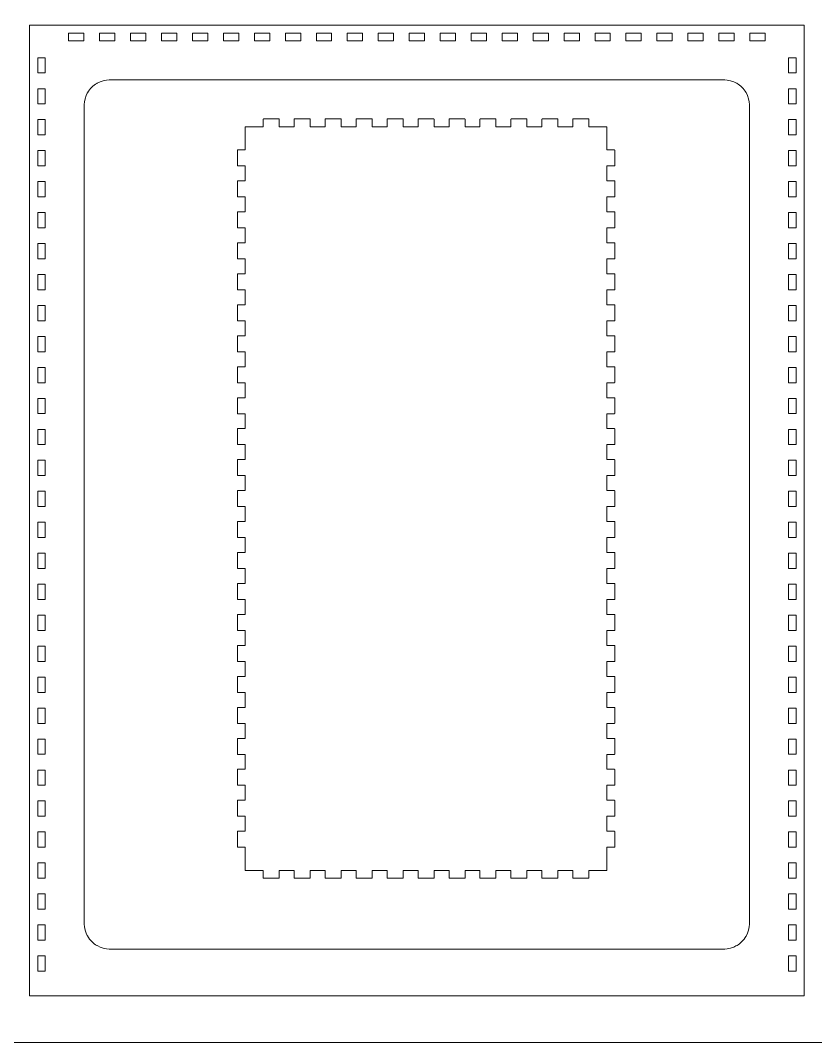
# Model space of a CAD drawing. Header units: millimetres. Extents: x -359 to 570, y -577 to 281.
# Drawn here: x -60.6 to 247.5, y -577.4 to -181.4 of the extents above; entities that cross this region are included whole.
import ezdxf

# ---------------------------------------------------------------- set-up
doc = ezdxf.new("R2010")
doc.units = ezdxf.units.MM
doc.header["$MEASUREMENT"] = 0
doc.layers.add('Layer 1', color=7, linetype='Continuous')

# ---------------------------------------------------------------- blocks, each defined once
blk = doc.blocks.new('block 2')
at = {"layer": 'Layer 1', "color": 7, "lineweight": 5}
blk.add_lwpolyline([(166.67, -510.65), (166.67, -501.75), (169.57, -501.75), (169.59, -501.75), (169.64, -501.72), (169.67, -501.67), (169.67, -501.65), (169.67, -495.65), (169.67, -495.63), (169.64, -495.58), (169.59, -495.55), (169.57, -495.55), (166.67, -495.55), (166.67, -489.75), (169.57, -489.75), (169.59, -489.75), (169.64, -489.72), (169.67, -489.67), (169.67, -489.65), (169.67, -483.65), (169.67, -483.63), (169.64, -483.58), (169.59, -483.55), (169.57, -483.55), (166.67, -483.55), (166.67, -477.75), (169.57, -477.75), (169.59, -477.75), (169.64, -477.72), (169.67, -477.67), (169.67, -477.65), (169.67, -471.65), (169.67, -471.63), (169.64, -471.58), (169.59, -471.55), (169.57, -471.55), (166.67, -471.55), (166.67, -465.75), (169.57, -465.75), (169.59, -465.75), (169.64, -465.72), (169.67, -465.67), (169.67, -465.65), (169.67, -459.65), (169.67, -459.63), (169.64, -459.58), (169.59, -459.55), (169.57, -459.55), (166.67, -459.55), (166.67, -453.75), (169.57, -453.75), (169.59, -453.75), (169.64, -453.72), (169.67, -453.67), (169.67, -453.65), (169.67, -447.65), (169.67, -447.63), (169.64, -447.58), (169.59, -447.55), (169.57, -447.55), (166.67, -447.55), (166.67, -441.75), (169.57, -441.75), (169.59, -441.75), (169.64, -441.72), (169.67, -441.67), (169.67, -441.65), (169.67, -435.65), (169.67, -435.63), (169.64, -435.58), (169.59, -435.55), (169.57, -435.55), (166.67, -435.55), (166.67, -429.75), (169.57, -429.75), (169.59, -429.75), (169.64, -429.72), (169.67, -429.67), (169.67, -429.65), (169.67, -423.65), (169.67, -423.63), (169.64, -423.58), (169.59, -423.55), (169.57, -423.55), (166.67, -423.55), (166.67, -417.75), (169.57, -417.75), (169.59, -417.75), (169.64, -417.72), (169.67, -417.67), (169.67, -417.65), (169.67, -411.65), (169.67, -411.63), (169.64, -411.58), (169.59, -411.55), (169.57, -411.55), (166.67, -411.55), (166.67, -405.75), (169.57, -405.75), (169.59, -405.75), (169.64, -405.72), (169.67, -405.67), (169.67, -405.65), (169.67, -399.65), (169.67, -399.63), (169.64, -399.58), (169.59, -399.55), (169.57, -399.55), (166.67, -399.55), (166.67, -393.75), (169.57, -393.75), (169.59, -393.75), (169.64, -393.72), (169.67, -393.67), (169.67, -393.65), (169.67, -387.65), (169.67, -387.63), (169.64, -387.58), (169.59, -387.55), (169.57, -387.55), (166.67, -387.55), (166.67, -381.75), (169.57, -381.75), (169.59, -381.75), (169.64, -381.72), (169.67, -381.67), (169.67, -381.65), (169.67, -375.65), (169.67, -375.63), (169.64, -375.58), (169.59, -375.55), (169.57, -375.55), (166.67, -375.55), (166.67, -369.75), (169.57, -369.75), (169.59, -369.75), (169.64, -369.72), (169.67, -369.67), (169.67, -369.65), (169.67, -363.65), (169.67, -363.63), (169.64, -363.58), (169.59, -363.55), (169.57, -363.55), (166.67, -363.55), (166.67, -357.75), (169.57, -357.75), (169.59, -357.75), (169.64, -357.72), (169.67, -357.67), (169.67, -357.65), (169.67, -351.65), (169.67, -351.63), (169.64, -351.58), (169.59, -351.55), (169.57, -351.55), (166.67, -351.55), (166.67, -345.75), (169.57, -345.75), (169.59, -345.75), (169.64, -345.72), (169.67, -345.67), (169.67, -345.65), (169.67, -339.65), (169.67, -339.64), (169.64, -339.58), (169.59, -339.55), (169.57, -339.55), (166.67, -339.55), (166.67, -333.75), (169.57, -333.75), (169.59, -333.75), (169.64, -333.72), (169.67, -333.67), (169.67, -333.65), (169.67, -327.65), (169.67, -327.64), (169.64, -327.58), (169.59, -327.55), (169.57, -327.55), (166.67, -327.55), (166.67, -321.75), (169.57, -321.75), (169.59, -321.75), (169.64, -321.72), (169.67, -321.67), (169.67, -321.65), (169.67, -315.65), (169.67, -315.63), (169.64, -315.58), (169.59, -315.55), (169.57, -315.55), (166.67, -315.55), (166.67, -309.75), (169.57, -309.75), (169.59, -309.75), (169.64, -309.72), (169.67, -309.67), (169.67, -309.65), (169.67, -303.65), (169.67, -303.64), (169.64, -303.58), (169.59, -303.55), (169.57, -303.55), (166.67, -303.55), (166.67, -297.75), (169.57, -297.75), (169.59, -297.75), (169.64, -297.72), (169.67, -297.67), (169.67, -297.65), (169.67, -291.65), (169.67, -291.64), (169.64, -291.58), (169.59, -291.55), (169.57, -291.55), (166.67, -291.55), (166.67, -285.75), (169.57, -285.75), (169.59, -285.75), (169.64, -285.72), (169.67, -285.67), (169.67, -285.65), (169.67, -279.65), (169.67, -279.64), (169.64, -279.58), (169.59, -279.55), (169.57, -279.55), (166.67, -279.55), (166.67, -273.75), (169.57, -273.75), (169.59, -273.75), (169.64, -273.72), (169.67, -273.67), (169.67, -273.65), (169.67, -267.65), (169.67, -267.64), (169.64, -267.58), (169.59, -267.55), (169.57, -267.55), (166.67, -267.55), (166.67, -261.75), (169.57, -261.75), (169.59, -261.75), (169.64, -261.72), (169.67, -261.67), (169.67, -261.65), (169.67, -255.65), (169.67, -255.64), (169.64, -255.58), (169.59, -255.55), (169.57, -255.55), (166.67, -255.55), (166.67, -249.75), (169.57, -249.75), (169.59, -249.75), (169.64, -249.72), (169.67, -249.67), (169.67, -249.65), (169.67, -243.65), (169.67, -243.64), (169.64, -243.58), (169.59, -243.55), (169.57, -243.55), (166.67, -243.55), (166.67, -237.75), (169.57, -237.75), (169.59, -237.75), (169.64, -237.72), (169.67, -237.67), (169.67, -237.65), (169.67, -231.65), (169.67, -231.64), (169.64, -231.58), (169.59, -231.55), (169.57, -231.55), (166.67, -231.55), (166.67, -222.65), (166.67, -222.64), (166.64, -222.58), (166.59, -222.55), (166.57, -222.55), (159.67, -222.55), (159.67, -219.65), (159.67, -219.64), (159.64, -219.58), (159.59, -219.55), (159.57, -219.55), (153.57, -219.55), (153.56, -219.55), (153.5, -219.58), (153.47, -219.64), (153.47, -219.65), (153.47, -222.55), (147.67, -222.55), (147.67, -219.65), (147.67, -219.64), (147.64, -219.58), (147.59, -219.55), (147.57, -219.55), (141.57, -219.55), (141.56, -219.55), (141.5, -219.58), (141.47, -219.64), (141.47, -219.65), (141.47, -222.55), (135.67, -222.55), (135.67, -219.65), (135.67, -219.64), (135.64, -219.58), (135.59, -219.55), (135.57, -219.55), (129.57, -219.55), (129.56, -219.55), (129.5, -219.58), (129.47, -219.64), (129.47, -219.65), (129.47, -222.55), (123.67, -222.55), (123.67, -219.65), (123.67, -219.64), (123.64, -219.58), (123.59, -219.55), (123.57, -219.55), (117.57, -219.55), (117.56, -219.55), (117.5, -219.58), (117.47, -219.64), (117.47, -219.65), (117.47, -222.55), (111.67, -222.55), (111.67, -219.65), (111.67, -219.64), (111.64, -219.58), (111.59, -219.55), (111.57, -219.55), (105.57, -219.55), (105.55, -219.55), (105.5, -219.58), (105.47, -219.64), (105.47, -219.65), (105.47, -222.55), (99.67, -222.55), (99.67, -219.65), (99.67, -219.64), (99.64, -219.58), (99.59, -219.55), (99.57, -219.55), (93.57, -219.55), (93.56, -219.55), (93.5, -219.58), (93.47, -219.64), (93.47, -219.65), (93.47, -222.55), (87.67, -222.55), (87.67, -219.65), (87.67, -219.64), (87.64, -219.58), (87.59, -219.55), (87.57, -219.55), (81.57, -219.55), (81.56, -219.55), (81.5, -219.58), (81.47, -219.64), (81.47, -219.65), (81.47, -222.55), (75.67, -222.55), (75.67, -219.65), (75.67, -219.64), (75.64, -219.58), (75.59, -219.55), (75.57, -219.55), (69.57, -219.55), (69.55, -219.55), (69.5, -219.58), (69.47, -219.64), (69.47, -219.65), (69.47, -222.55), (63.67, -222.55), (63.67, -219.65), (63.67, -219.64), (63.64, -219.58), (63.59, -219.55), (63.57, -219.55), (57.57, -219.55), (57.56, -219.55), (57.5, -219.58), (57.47, -219.64), (57.47, -219.65), (57.47, -222.55), (51.67, -222.55), (51.67, -219.65), (51.67, -219.64), (51.64, -219.58), (51.59, -219.55), (51.57, -219.55), (45.57, -219.55), (45.56, -219.55), (45.5, -219.58), (45.47, -219.64), (45.47, -219.65), (45.47, -222.55), (39.67, -222.55), (39.67, -219.65), (39.67, -219.64), (39.64, -219.58), (39.59, -219.55), (39.57, -219.55), (33.57, -219.55), (33.56, -219.55), (33.5, -219.58), (33.47, -219.64), (33.47, -219.65), (33.47, -222.55), (26.57, -222.55), (26.56, -222.55), (26.5, -222.58), (26.47, -222.64), (26.47, -222.65), (26.47, -231.55), (23.57, -231.55), (23.56, -231.55), (23.5, -231.58), (23.47, -231.64), (23.47, -231.65), (23.47, -237.65), (23.47, -237.67), (23.5, -237.72), (23.56, -237.75), (23.57, -237.75), (26.47, -237.75), (26.47, -243.55), (23.57, -243.55), (23.56, -243.55), (23.5, -243.58), (23.47, -243.64), (23.47, -243.65), (23.47, -249.65), (23.47, -249.67), (23.5, -249.72), (23.56, -249.75), (23.57, -249.75), (26.47, -249.75), (26.47, -255.55), (23.57, -255.55), (23.56, -255.55), (23.5, -255.58), (23.47, -255.64), (23.47, -255.65), (23.47, -261.65), (23.47, -261.67), (23.5, -261.72), (23.56, -261.75), (23.57, -261.75), (26.47, -261.75), (26.47, -267.55), (23.57, -267.55), (23.56, -267.55), (23.5, -267.58), (23.47, -267.64), (23.47, -267.65), (23.47, -273.65), (23.47, -273.67), (23.5, -273.72), (23.56, -273.75), (23.57, -273.75), (26.47, -273.75), (26.47, -279.55), (23.57, -279.55), (23.56, -279.55), (23.5, -279.58), (23.47, -279.64), (23.47, -279.65), (23.47, -285.65), (23.47, -285.67), (23.5, -285.72), (23.56, -285.75), (23.57, -285.75), (26.47, -285.75), (26.47, -291.55), (23.57, -291.55), (23.56, -291.55), (23.5, -291.58), (23.47, -291.64), (23.47, -291.65), (23.47, -297.65), (23.47, -297.67), (23.5, -297.72), (23.56, -297.75), (23.57, -297.75), (26.47, -297.75), (26.47, -303.55), (23.57, -303.55), (23.56, -303.55), (23.5, -303.58), (23.47, -303.64), (23.47, -303.65), (23.47, -309.65), (23.47, -309.67), (23.5, -309.72), (23.56, -309.75), (23.57, -309.75), (26.47, -309.75), (26.47, -315.55), (23.57, -315.55), (23.56, -315.55), (23.5, -315.58), (23.47, -315.63), (23.47, -315.65), (23.47, -321.65), (23.47, -321.67), (23.5, -321.72), (23.56, -321.75), (23.57, -321.75), (26.47, -321.75), (26.47, -327.55), (23.57, -327.55), (23.56, -327.55), (23.5, -327.58), (23.47, -327.64), (23.47, -327.65), (23.47, -333.65), (23.47, -333.67), (23.5, -333.72), (23.56, -333.75), (23.57, -333.75), (26.47, -333.75), (26.47, -339.55), (23.57, -339.55), (23.56, -339.55), (23.5, -339.58), (23.47, -339.64), (23.47, -339.65), (23.47, -345.65), (23.47, -345.67), (23.5, -345.72), (23.56, -345.75), (23.57, -345.75), (26.47, -345.75), (26.47, -351.55), (23.57, -351.55), (23.56, -351.55), (23.5, -351.58), (23.47, -351.63), (23.47, -351.65), (23.47, -357.65), (23.47, -357.67), (23.5, -357.72), (23.56, -357.75), (23.57, -357.75), (26.47, -357.75), (26.47, -363.55), (23.57, -363.55), (23.56, -363.55), (23.5, -363.58), (23.47, -363.63), (23.47, -363.65), (23.47, -369.65), (23.47, -369.67), (23.5, -369.72), (23.56, -369.75), (23.57, -369.75), (26.47, -369.75), (26.47, -375.55), (23.57, -375.55), (23.56, -375.55), (23.5, -375.58), (23.47, -375.63), (23.47, -375.65), (23.47, -381.65), (23.47, -381.67), (23.5, -381.72), (23.56, -381.75), (23.57, -381.75), (26.47, -381.75), (26.47, -387.55), (23.57, -387.55), (23.56, -387.55), (23.5, -387.58), (23.47, -387.63), (23.47, -387.65), (23.47, -393.65), (23.47, -393.67), (23.5, -393.72), (23.56, -393.75), (23.57, -393.75), (26.47, -393.75), (26.47, -399.55), (23.57, -399.55), (23.56, -399.55), (23.5, -399.58), (23.47, -399.63), (23.47, -399.65), (23.47, -405.65), (23.47, -405.67), (23.5, -405.72), (23.56, -405.75), (23.57, -405.75), (26.47, -405.75), (26.47, -411.55), (23.57, -411.55), (23.56, -411.55), (23.5, -411.58), (23.47, -411.63), (23.47, -411.65), (23.47, -417.65), (23.47, -417.67), (23.5, -417.72), (23.56, -417.75), (23.57, -417.75), (26.47, -417.75), (26.47, -423.55), (23.57, -423.55), (23.56, -423.55), (23.5, -423.58), (23.47, -423.63), (23.47, -423.65), (23.47, -429.65), (23.47, -429.67), (23.5, -429.72), (23.56, -429.75), (23.57, -429.75), (26.47, -429.75), (26.47, -435.55), (23.57, -435.55), (23.56, -435.55), (23.5, -435.58), (23.47, -435.63), (23.47, -435.65), (23.47, -441.65), (23.47, -441.67), (23.5, -441.72), (23.56, -441.75), (23.57, -441.75), (26.47, -441.75), (26.47, -447.55), (23.57, -447.55), (23.56, -447.55), (23.5, -447.58), (23.47, -447.63), (23.47, -447.65), (23.47, -453.65), (23.47, -453.67), (23.5, -453.72), (23.56, -453.75), (23.57, -453.75), (26.47, -453.75), (26.47, -459.55), (23.57, -459.55), (23.56, -459.55), (23.5, -459.58), (23.47, -459.63), (23.47, -459.65), (23.47, -465.65), (23.47, -465.67), (23.5, -465.72), (23.56, -465.75), (23.57, -465.75), (26.47, -465.75), (26.47, -471.55), (23.57, -471.55), (23.56, -471.55), (23.5, -471.58), (23.47, -471.63), (23.47, -471.65), (23.47, -477.65), (23.47, -477.67), (23.5, -477.72), (23.56, -477.75), (23.57, -477.75), (26.47, -477.75), (26.47, -483.55), (23.57, -483.55), (23.56, -483.55), (23.5, -483.58), (23.47, -483.63), (23.47, -483.65), (23.47, -489.65), (23.47, -489.67), (23.5, -489.72), (23.56, -489.75), (23.57, -489.75), (26.47, -489.75), (26.47, -495.55), (23.57, -495.55), (23.56, -495.55), (23.5, -495.58), (23.47, -495.63), (23.47, -495.65), (23.47, -501.65), (23.47, -501.67), (23.5, -501.72), (23.56, -501.75), (23.57, -501.75), (26.47, -501.75), (26.47, -510.65), (26.47, -510.67), (26.5, -510.72), (26.56, -510.75), (26.57, -510.75), (33.47, -510.75), (33.47, -513.65), (33.47, -513.67), (33.5, -513.72), (33.56, -513.75), (33.57, -513.75), (39.57, -513.75), (39.59, -513.75), (39.64, -513.72), (39.67, -513.67), (39.67, -513.65), (39.67, -510.75), (45.47, -510.75), (45.47, -513.65), (45.47, -513.67), (45.5, -513.72), (45.56, -513.75), (45.57, -513.75), (51.57, -513.75), (51.59, -513.75), (51.64, -513.72), (51.67, -513.67), (51.67, -513.65), (51.67, -510.75), (57.47, -510.75), (57.47, -513.65), (57.47, -513.67), (57.5, -513.72), (57.56, -513.75), (57.57, -513.75), (63.57, -513.75), (63.59, -513.75), (63.64, -513.72), (63.67, -513.67), (63.67, -513.65), (63.67, -510.75), (69.47, -510.75), (69.47, -513.65), (69.47, -513.67), (69.5, -513.72), (69.55, -513.75), (69.57, -513.75), (75.57, -513.75), (75.59, -513.75), (75.64, -513.72), (75.67, -513.67), (75.67, -513.65), (75.67, -510.75), (81.47, -510.75), (81.47, -513.65), (81.47, -513.67), (81.5, -513.72), (81.56, -513.75), (81.57, -513.75), (87.57, -513.75), (87.59, -513.75), (87.64, -513.72), (87.67, -513.67), (87.67, -513.65), (87.67, -510.75), (93.47, -510.75), (93.47, -513.65), (93.47, -513.67), (93.5, -513.72), (93.56, -513.75), (93.57, -513.75), (99.57, -513.75), (99.59, -513.75), (99.64, -513.72), (99.67, -513.67), (99.67, -513.65), (99.67, -510.75), (105.47, -510.75), (105.47, -513.65), (105.47, -513.67), (105.5, -513.72), (105.55, -513.75), (105.57, -513.75), (111.57, -513.75), (111.59, -513.75), (111.64, -513.72), (111.67, -513.67), (111.67, -513.65), (111.67, -510.75), (117.47, -510.75), (117.47, -513.65), (117.47, -513.67), (117.5, -513.72), (117.56, -513.75), (117.57, -513.75), (123.57, -513.75), (123.59, -513.75), (123.64, -513.72), (123.67, -513.67), (123.67, -513.65), (123.67, -510.75), (129.47, -510.75), (129.47, -513.65), (129.47, -513.67), (129.5, -513.72), (129.56, -513.75), (129.57, -513.75), (135.57, -513.75), (135.59, -513.75), (135.64, -513.72), (135.67, -513.67), (135.67, -513.65), (135.67, -510.75), (141.47, -510.75), (141.47, -513.65), (141.47, -513.67), (141.5, -513.72), (141.56, -513.75), (141.57, -513.75), (147.57, -513.75), (147.59, -513.75), (147.64, -513.72), (147.67, -513.67), (147.67, -513.65), (147.67, -510.75), (153.47, -510.75), (153.47, -513.65), (153.47, -513.67), (153.5, -513.72), (153.56, -513.75), (153.57, -513.75), (159.57, -513.75), (159.59, -513.75), (159.64, -513.72), (159.67, -513.67), (159.67, -513.65), (159.67, -510.75), (166.57, -510.75), (166.59, -510.75), (166.64, -510.72), (166.67, -510.67), (166.67, -510.65)], dxfattribs=at)
blk = doc.blocks.new('block 216')
at = {"layer": 'Layer 1', "color": 7, "lineweight": 5}
blk.add_lwpolyline([(93.01, -541.17), (-25.99, -541.17), (-26.31, -541.17), (-27.28, -541.08), (-28.55, -540.83), (-29.77, -540.42), (-30.66, -540), (-30.94, -539.84), (-31.08, -539.76), (-31.49, -539.5), (-32.02, -539.12), (-32.52, -538.71), (-32.99, -538.27), (-33.43, -537.8), (-33.84, -537.3), (-34.22, -536.77), (-34.48, -536.36), (-34.56, -536.22), (-34.72, -535.94), (-35.14, -535.06), (-35.55, -533.83), (-35.8, -532.56), (-35.89, -531.59), (-35.89, -531.27), (-35.89, -214.27), (-35.89, -213.95), (-35.8, -212.97), (-35.55, -211.71), (-35.14, -210.48), (-34.72, -209.6), (-34.56, -209.32), (-34.48, -209.18), (-34.22, -208.77), (-33.84, -208.24), (-33.43, -207.74), (-32.99, -207.27), (-32.52, -206.83), (-32.02, -206.42), (-31.49, -206.04), (-31.08, -205.78), (-30.94, -205.7), (-30.66, -205.53), (-29.77, -205.12), (-28.55, -204.71), (-27.28, -204.45), (-26.31, -204.37), (-25.99, -204.37), (212.01, -204.37), (212.34, -204.37), (213.31, -204.45), (214.57, -204.71), (215.8, -205.12), (216.68, -205.53), (216.96, -205.7), (217.1, -205.78), (217.51, -206.04), (218.04, -206.42), (218.54, -206.83), (219.01, -207.27), (219.45, -207.74), (219.86, -208.24), (220.24, -208.77), (220.5, -209.18), (220.59, -209.32), (220.75, -209.6), (221.16, -210.48), (221.58, -211.71), (221.83, -212.97), (221.91, -213.95), (221.91, -214.27), (221.91, -531.27), (221.91, -531.59), (221.83, -532.56), (221.58, -533.83), (221.16, -535.06), (220.75, -535.94), (220.59, -536.22), (220.5, -536.36), (220.24, -536.77), (219.86, -537.3), (219.45, -537.8), (219.01, -538.27), (218.54, -538.71), (218.04, -539.12), (217.51, -539.5), (217.1, -539.76), (216.96, -539.84), (216.68, -540), (215.8, -540.42), (214.57, -540.83), (213.31, -541.08), (212.34, -541.17), (212.01, -541.17), (93.01, -541.17)], dxfattribs=at)
blk = doc.blocks.new('block 217')
at = {"layer": 'Layer 1', "color": 7, "lineweight": 5}
blk.add_lwpolyline([(-50.99, -559.37), (237.01, -559.37), (243.01, -559.37), (243.03, -559.37), (243.08, -559.34), (243.11, -559.29), (243.11, -559.27), (243.11, -556.27), (243.11, -189.27), (243.11, -183.27), (243.11, -183.25), (243.08, -183.2), (243.03, -183.17), (243.01, -183.17), (237.01, -183.17), (-50.99, -183.17), (-56.99, -183.17), (-57.01, -183.17), (-57.06, -183.2), (-57.09, -183.25), (-57.09, -183.27), (-57.09, -189.27), (-57.09, -556.27), (-57.09, -559.27), (-57.09, -559.29), (-57.06, -559.34), (-57.01, -559.37), (-56.99, -559.37), (-50.99, -559.37)], dxfattribs=at)
blk = doc.blocks.new('block 218')
at = {"layer": 'Layer 1', "color": 7, "lineweight": 5}
blk.add_lwpolyline([(239.97, -546.77), (239.97, -549.73), (237.05, -549.73), (237.05, -543.81), (239.97, -543.81), (239.97, -546.77)], dxfattribs=at)
blk = doc.blocks.new('block 219')
at = {"layer": 'Layer 1', "color": 7, "lineweight": 5}
blk.add_lwpolyline([(239.97, -534.77), (239.97, -537.73), (237.05, -537.73), (237.05, -531.81), (239.97, -531.81), (239.97, -534.77)], dxfattribs=at)
blk = doc.blocks.new('block 220')
at = {"layer": 'Layer 1', "color": 7, "lineweight": 5}
blk.add_lwpolyline([(239.97, -522.77), (239.97, -525.73), (237.05, -525.73), (237.05, -519.81), (239.97, -519.81), (239.97, -522.77)], dxfattribs=at)
blk = doc.blocks.new('block 221')
at = {"layer": 'Layer 1', "color": 7, "lineweight": 5}
blk.add_lwpolyline([(239.97, -510.77), (239.97, -513.73), (237.05, -513.73), (237.05, -507.81), (239.97, -507.81), (239.97, -510.77)], dxfattribs=at)
blk = doc.blocks.new('block 222')
at = {"layer": 'Layer 1', "color": 7, "lineweight": 5}
blk.add_lwpolyline([(239.97, -498.77), (239.97, -501.73), (237.05, -501.73), (237.05, -495.81), (239.97, -495.81), (239.97, -498.77)], dxfattribs=at)
blk = doc.blocks.new('block 223')
at = {"layer": 'Layer 1', "color": 7, "lineweight": 5}
blk.add_lwpolyline([(239.97, -486.77), (239.97, -489.73), (237.05, -489.73), (237.05, -483.81), (239.97, -483.81), (239.97, -486.77)], dxfattribs=at)
blk = doc.blocks.new('block 224')
at = {"layer": 'Layer 1', "color": 7, "lineweight": 5}
blk.add_lwpolyline([(239.97, -474.77), (239.97, -477.73), (237.05, -477.73), (237.05, -471.81), (239.97, -471.81), (239.97, -474.77)], dxfattribs=at)
blk = doc.blocks.new('block 225')
at = {"layer": 'Layer 1', "color": 7, "lineweight": 5}
blk.add_lwpolyline([(239.97, -462.77), (239.97, -465.73), (237.05, -465.73), (237.05, -459.81), (239.97, -459.81), (239.97, -462.77)], dxfattribs=at)
blk = doc.blocks.new('block 226')
at = {"layer": 'Layer 1', "color": 7, "lineweight": 5}
blk.add_lwpolyline([(239.97, -450.77), (239.97, -453.73), (237.05, -453.73), (237.05, -447.81), (239.97, -447.81), (239.97, -450.77)], dxfattribs=at)
blk = doc.blocks.new('block 227')
at = {"layer": 'Layer 1', "color": 7, "lineweight": 5}
blk.add_lwpolyline([(239.97, -438.77), (239.97, -441.73), (237.05, -441.73), (237.05, -435.81), (239.97, -435.81), (239.97, -438.77)], dxfattribs=at)
blk = doc.blocks.new('block 228')
at = {"layer": 'Layer 1', "color": 7, "lineweight": 5}
blk.add_lwpolyline([(239.97, -426.77), (239.97, -429.73), (237.05, -429.73), (237.05, -423.81), (239.97, -423.81), (239.97, -426.77)], dxfattribs=at)
blk = doc.blocks.new('block 229')
at = {"layer": 'Layer 1', "color": 7, "lineweight": 5}
blk.add_lwpolyline([(239.97, -414.77), (239.97, -417.73), (237.05, -417.73), (237.05, -411.81), (239.97, -411.81), (239.97, -414.77)], dxfattribs=at)
blk = doc.blocks.new('block 230')
at = {"layer": 'Layer 1', "color": 7, "lineweight": 5}
blk.add_lwpolyline([(239.97, -402.77), (239.97, -405.73), (237.05, -405.73), (237.05, -399.81), (239.97, -399.81), (239.97, -402.77)], dxfattribs=at)
blk = doc.blocks.new('block 231')
at = {"layer": 'Layer 1', "color": 7, "lineweight": 5}
blk.add_lwpolyline([(239.97, -390.77), (239.97, -393.73), (237.05, -393.73), (237.05, -387.81), (239.97, -387.81), (239.97, -390.77)], dxfattribs=at)
blk = doc.blocks.new('block 232')
at = {"layer": 'Layer 1', "color": 7, "lineweight": 5}
blk.add_lwpolyline([(239.97, -378.77), (239.97, -381.73), (237.05, -381.73), (237.05, -375.81), (239.97, -375.81), (239.97, -378.77)], dxfattribs=at)
blk = doc.blocks.new('block 233')
at = {"layer": 'Layer 1', "color": 7, "lineweight": 5}
blk.add_lwpolyline([(239.97, -366.77), (239.97, -369.73), (237.05, -369.73), (237.05, -363.81), (239.97, -363.81), (239.97, -366.77)], dxfattribs=at)
blk = doc.blocks.new('block 234')
at = {"layer": 'Layer 1', "color": 7, "lineweight": 5}
blk.add_lwpolyline([(239.97, -354.77), (239.97, -357.73), (237.05, -357.73), (237.05, -351.81), (239.97, -351.81), (239.97, -354.77)], dxfattribs=at)
blk = doc.blocks.new('block 235')
at = {"layer": 'Layer 1', "color": 7, "lineweight": 5}
blk.add_lwpolyline([(239.97, -342.77), (239.97, -345.73), (237.05, -345.73), (237.05, -339.81), (239.97, -339.81), (239.97, -342.77)], dxfattribs=at)
blk = doc.blocks.new('block 236')
at = {"layer": 'Layer 1', "color": 7, "lineweight": 5}
blk.add_lwpolyline([(239.97, -330.77), (239.97, -333.73), (237.05, -333.73), (237.05, -327.81), (239.97, -327.81), (239.97, -330.77)], dxfattribs=at)
blk = doc.blocks.new('block 237')
at = {"layer": 'Layer 1', "color": 7, "lineweight": 5}
blk.add_lwpolyline([(239.97, -318.77), (239.97, -321.73), (237.05, -321.73), (237.05, -315.81), (239.97, -315.81), (239.97, -318.77)], dxfattribs=at)
blk = doc.blocks.new('block 238')
at = {"layer": 'Layer 1', "color": 7, "lineweight": 5}
blk.add_lwpolyline([(239.97, -306.77), (239.97, -309.73), (237.05, -309.73), (237.05, -303.81), (239.97, -303.81), (239.97, -306.77)], dxfattribs=at)
blk = doc.blocks.new('block 239')
at = {"layer": 'Layer 1', "color": 7, "lineweight": 5}
blk.add_lwpolyline([(239.97, -294.77), (239.97, -297.73), (237.05, -297.73), (237.05, -291.81), (239.97, -291.81), (239.97, -294.77)], dxfattribs=at)
blk = doc.blocks.new('block 240')
at = {"layer": 'Layer 1', "color": 7, "lineweight": 5}
blk.add_lwpolyline([(239.97, -282.77), (239.97, -285.73), (237.05, -285.73), (237.05, -279.81), (239.97, -279.81), (239.97, -282.77)], dxfattribs=at)
blk = doc.blocks.new('block 241')
at = {"layer": 'Layer 1', "color": 7, "lineweight": 5}
blk.add_lwpolyline([(239.97, -270.77), (239.97, -273.73), (237.05, -273.73), (237.05, -267.81), (239.97, -267.81), (239.97, -270.77)], dxfattribs=at)
blk = doc.blocks.new('block 242')
at = {"layer": 'Layer 1', "color": 7, "lineweight": 5}
blk.add_lwpolyline([(239.97, -258.77), (239.97, -261.73), (237.05, -261.73), (237.05, -255.81), (239.97, -255.81), (239.97, -258.77)], dxfattribs=at)
blk = doc.blocks.new('block 243')
at = {"layer": 'Layer 1', "color": 7, "lineweight": 5}
blk.add_lwpolyline([(239.97, -246.77), (239.97, -249.73), (237.05, -249.73), (237.05, -243.81), (239.97, -243.81), (239.97, -246.77)], dxfattribs=at)
blk = doc.blocks.new('block 244')
at = {"layer": 'Layer 1', "color": 7, "lineweight": 5}
blk.add_lwpolyline([(239.97, -234.77), (239.97, -237.73), (237.05, -237.73), (237.05, -231.81), (239.97, -231.81), (239.97, -234.77)], dxfattribs=at)
blk = doc.blocks.new('block 245')
at = {"layer": 'Layer 1', "color": 7, "lineweight": 5}
blk.add_lwpolyline([(239.97, -222.77), (239.97, -225.73), (237.05, -225.73), (237.05, -219.81), (239.97, -219.81), (239.97, -222.77)], dxfattribs=at)
blk = doc.blocks.new('block 246')
at = {"layer": 'Layer 1', "color": 7, "lineweight": 5}
blk.add_lwpolyline([(239.97, -210.77), (239.97, -213.73), (237.05, -213.73), (237.05, -207.81), (239.97, -207.81), (239.97, -210.77)], dxfattribs=at)
blk = doc.blocks.new('block 247')
at = {"layer": 'Layer 1', "color": 7, "lineweight": 5}
blk.add_lwpolyline([(239.97, -198.77), (239.97, -201.73), (237.05, -201.73), (237.05, -195.81), (239.97, -195.81), (239.97, -198.77)], dxfattribs=at)
blk = doc.blocks.new('block 248')
at = {"layer": 'Layer 1', "color": 7, "lineweight": 5}
blk.add_lwpolyline([(225.01, -186.31), (227.97, -186.31), (227.97, -189.23), (222.05, -189.23), (222.05, -186.31), (225.01, -186.31)], dxfattribs=at)
blk = doc.blocks.new('block 249')
at = {"layer": 'Layer 1', "color": 7, "lineweight": 5}
blk.add_lwpolyline([(213.01, -186.31), (215.97, -186.31), (215.97, -189.23), (210.05, -189.23), (210.05, -186.31), (213.01, -186.31)], dxfattribs=at)
blk = doc.blocks.new('block 250')
at = {"layer": 'Layer 1', "color": 7, "lineweight": 5}
blk.add_lwpolyline([(201.01, -186.31), (203.97, -186.31), (203.97, -189.23), (198.05, -189.23), (198.05, -186.31), (201.01, -186.31)], dxfattribs=at)
blk = doc.blocks.new('block 251')
at = {"layer": 'Layer 1', "color": 7, "lineweight": 5}
blk.add_lwpolyline([(189.01, -186.31), (191.97, -186.31), (191.97, -189.23), (186.05, -189.23), (186.05, -186.31), (189.01, -186.31)], dxfattribs=at)
blk = doc.blocks.new('block 252')
at = {"layer": 'Layer 1', "color": 7, "lineweight": 5}
blk.add_lwpolyline([(177.01, -186.31), (179.97, -186.31), (179.97, -189.23), (174.05, -189.23), (174.05, -186.31), (177.01, -186.31)], dxfattribs=at)
blk = doc.blocks.new('block 253')
at = {"layer": 'Layer 1', "color": 7, "lineweight": 5}
blk.add_lwpolyline([(165.01, -186.31), (167.97, -186.31), (167.97, -189.23), (162.05, -189.23), (162.05, -186.31), (165.01, -186.31)], dxfattribs=at)
blk = doc.blocks.new('block 254')
at = {"layer": 'Layer 1', "color": 7, "lineweight": 5}
blk.add_lwpolyline([(153.01, -186.31), (155.97, -186.31), (155.97, -189.23), (150.05, -189.23), (150.05, -186.31), (153.01, -186.31)], dxfattribs=at)
blk = doc.blocks.new('block 255')
at = {"layer": 'Layer 1', "color": 7, "lineweight": 5}
blk.add_lwpolyline([(141.01, -186.31), (143.97, -186.31), (143.97, -189.23), (138.05, -189.23), (138.05, -186.31), (141.01, -186.31)], dxfattribs=at)
blk = doc.blocks.new('block 256')
at = {"layer": 'Layer 1', "color": 7, "lineweight": 5}
blk.add_lwpolyline([(129.01, -186.31), (131.97, -186.31), (131.97, -189.23), (126.05, -189.23), (126.05, -186.31), (129.01, -186.31)], dxfattribs=at)
blk = doc.blocks.new('block 257')
at = {"layer": 'Layer 1', "color": 7, "lineweight": 5}
blk.add_lwpolyline([(117.01, -186.31), (119.97, -186.31), (119.97, -189.23), (114.05, -189.23), (114.05, -186.31), (117.01, -186.31)], dxfattribs=at)
blk = doc.blocks.new('block 258')
at = {"layer": 'Layer 1', "color": 7, "lineweight": 5}
blk.add_lwpolyline([(105.01, -186.31), (107.97, -186.31), (107.97, -189.23), (102.05, -189.23), (102.05, -186.31), (105.01, -186.31)], dxfattribs=at)
blk = doc.blocks.new('block 259')
at = {"layer": 'Layer 1', "color": 7, "lineweight": 5}
blk.add_lwpolyline([(93.01, -186.31), (95.97, -186.31), (95.97, -189.23), (90.05, -189.23), (90.05, -186.31), (93.01, -186.31)], dxfattribs=at)
blk = doc.blocks.new('block 260')
at = {"layer": 'Layer 1', "color": 7, "lineweight": 5}
blk.add_lwpolyline([(81.01, -186.31), (83.97, -186.31), (83.97, -189.23), (78.05, -189.23), (78.05, -186.31), (81.01, -186.31)], dxfattribs=at)
blk = doc.blocks.new('block 261')
at = {"layer": 'Layer 1', "color": 7, "lineweight": 5}
blk.add_lwpolyline([(69.01, -186.31), (71.97, -186.31), (71.97, -189.23), (66.05, -189.23), (66.05, -186.31), (69.01, -186.31)], dxfattribs=at)
blk = doc.blocks.new('block 262')
at = {"layer": 'Layer 1', "color": 7, "lineweight": 5}
blk.add_lwpolyline([(57.01, -186.31), (59.97, -186.31), (59.97, -189.23), (54.05, -189.23), (54.05, -186.31), (57.01, -186.31)], dxfattribs=at)
blk = doc.blocks.new('block 263')
at = {"layer": 'Layer 1', "color": 7, "lineweight": 5}
blk.add_lwpolyline([(45.01, -186.31), (47.97, -186.31), (47.97, -189.23), (42.05, -189.23), (42.05, -186.31), (45.01, -186.31)], dxfattribs=at)
blk = doc.blocks.new('block 264')
at = {"layer": 'Layer 1', "color": 7, "lineweight": 5}
blk.add_lwpolyline([(33.01, -186.31), (35.97, -186.31), (35.97, -189.23), (30.05, -189.23), (30.05, -186.31), (33.01, -186.31)], dxfattribs=at)
blk = doc.blocks.new('block 265')
at = {"layer": 'Layer 1', "color": 7, "lineweight": 5}
blk.add_lwpolyline([(21.01, -186.31), (23.97, -186.31), (23.97, -189.23), (18.05, -189.23), (18.05, -186.31), (21.01, -186.31)], dxfattribs=at)
blk = doc.blocks.new('block 266')
at = {"layer": 'Layer 1', "color": 7, "lineweight": 5}
blk.add_lwpolyline([(9.01, -186.31), (11.97, -186.31), (11.97, -189.23), (6.05, -189.23), (6.05, -186.31), (9.01, -186.31)], dxfattribs=at)
blk = doc.blocks.new('block 267')
at = {"layer": 'Layer 1', "color": 7, "lineweight": 5}
blk.add_lwpolyline([(-2.99, -186.31), (-0.03, -186.31), (-0.03, -189.23), (-5.95, -189.23), (-5.95, -186.31), (-2.99, -186.31)], dxfattribs=at)
blk = doc.blocks.new('block 268')
at = {"layer": 'Layer 1', "color": 7, "lineweight": 5}
blk.add_lwpolyline([(-14.99, -186.31), (-12.03, -186.31), (-12.03, -189.23), (-17.95, -189.23), (-17.95, -186.31), (-14.99, -186.31)], dxfattribs=at)
blk = doc.blocks.new('block 269')
at = {"layer": 'Layer 1', "color": 7, "lineweight": 5}
blk.add_lwpolyline([(-26.99, -186.31), (-24.03, -186.31), (-24.03, -189.23), (-29.95, -189.23), (-29.95, -186.31), (-26.99, -186.31)], dxfattribs=at)
blk = doc.blocks.new('block 270')
at = {"layer": 'Layer 1', "color": 7, "lineweight": 5}
blk.add_lwpolyline([(-38.99, -186.31), (-36.03, -186.31), (-36.03, -189.23), (-41.95, -189.23), (-41.95, -186.31), (-38.99, -186.31)], dxfattribs=at)
blk = doc.blocks.new('block 271')
at = {"layer": 'Layer 1', "color": 7, "lineweight": 5}
blk.add_lwpolyline([(-53.95, -198.77), (-53.95, -195.81), (-51.03, -195.81), (-51.03, -201.73), (-53.95, -201.73), (-53.95, -198.77)], dxfattribs=at)
blk = doc.blocks.new('block 272')
at = {"layer": 'Layer 1', "color": 7, "lineweight": 5}
blk.add_lwpolyline([(-53.95, -210.77), (-53.95, -207.81), (-51.03, -207.81), (-51.03, -213.73), (-53.95, -213.73), (-53.95, -210.77)], dxfattribs=at)
blk = doc.blocks.new('block 273')
at = {"layer": 'Layer 1', "color": 7, "lineweight": 5}
blk.add_lwpolyline([(-53.95, -222.77), (-53.95, -219.81), (-51.03, -219.81), (-51.03, -225.73), (-53.95, -225.73), (-53.95, -222.77)], dxfattribs=at)
blk = doc.blocks.new('block 274')
at = {"layer": 'Layer 1', "color": 7, "lineweight": 5}
blk.add_lwpolyline([(-53.95, -234.77), (-53.95, -231.81), (-51.03, -231.81), (-51.03, -237.73), (-53.95, -237.73), (-53.95, -234.77)], dxfattribs=at)
blk = doc.blocks.new('block 275')
at = {"layer": 'Layer 1', "color": 7, "lineweight": 5}
blk.add_lwpolyline([(-53.95, -246.77), (-53.95, -243.81), (-51.03, -243.81), (-51.03, -249.73), (-53.95, -249.73), (-53.95, -246.77)], dxfattribs=at)
blk = doc.blocks.new('block 276')
at = {"layer": 'Layer 1', "color": 7, "lineweight": 5}
blk.add_lwpolyline([(-53.95, -258.77), (-53.95, -255.81), (-51.03, -255.81), (-51.03, -261.73), (-53.95, -261.73), (-53.95, -258.77)], dxfattribs=at)
blk = doc.blocks.new('block 277')
at = {"layer": 'Layer 1', "color": 7, "lineweight": 5}
blk.add_lwpolyline([(-53.95, -270.77), (-53.95, -267.81), (-51.03, -267.81), (-51.03, -273.73), (-53.95, -273.73), (-53.95, -270.77)], dxfattribs=at)
blk = doc.blocks.new('block 278')
at = {"layer": 'Layer 1', "color": 7, "lineweight": 5}
blk.add_lwpolyline([(-53.95, -282.77), (-53.95, -279.81), (-51.03, -279.81), (-51.03, -285.73), (-53.95, -285.73), (-53.95, -282.77)], dxfattribs=at)
blk = doc.blocks.new('block 279')
at = {"layer": 'Layer 1', "color": 7, "lineweight": 5}
blk.add_lwpolyline([(-53.95, -294.77), (-53.95, -291.81), (-51.03, -291.81), (-51.03, -297.73), (-53.95, -297.73), (-53.95, -294.77)], dxfattribs=at)
blk = doc.blocks.new('block 280')
at = {"layer": 'Layer 1', "color": 7, "lineweight": 5}
blk.add_lwpolyline([(-53.95, -306.77), (-53.95, -303.81), (-51.03, -303.81), (-51.03, -309.73), (-53.95, -309.73), (-53.95, -306.77)], dxfattribs=at)
blk = doc.blocks.new('block 281')
at = {"layer": 'Layer 1', "color": 7, "lineweight": 5}
blk.add_lwpolyline([(-53.95, -318.77), (-53.95, -315.81), (-51.03, -315.81), (-51.03, -321.73), (-53.95, -321.73), (-53.95, -318.77)], dxfattribs=at)
blk = doc.blocks.new('block 282')
at = {"layer": 'Layer 1', "color": 7, "lineweight": 5}
blk.add_lwpolyline([(-53.95, -330.77), (-53.95, -327.81), (-51.03, -327.81), (-51.03, -333.73), (-53.95, -333.73), (-53.95, -330.77)], dxfattribs=at)
blk = doc.blocks.new('block 283')
at = {"layer": 'Layer 1', "color": 7, "lineweight": 5}
blk.add_lwpolyline([(-53.95, -342.77), (-53.95, -339.81), (-51.03, -339.81), (-51.03, -345.73), (-53.95, -345.73), (-53.95, -342.77)], dxfattribs=at)
blk = doc.blocks.new('block 284')
at = {"layer": 'Layer 1', "color": 7, "lineweight": 5}
blk.add_lwpolyline([(-53.95, -354.77), (-53.95, -351.81), (-51.03, -351.81), (-51.03, -357.73), (-53.95, -357.73), (-53.95, -354.77)], dxfattribs=at)
blk = doc.blocks.new('block 285')
at = {"layer": 'Layer 1', "color": 7, "lineweight": 5}
blk.add_lwpolyline([(-53.95, -366.77), (-53.95, -363.81), (-51.03, -363.81), (-51.03, -369.73), (-53.95, -369.73), (-53.95, -366.77)], dxfattribs=at)
blk = doc.blocks.new('block 286')
at = {"layer": 'Layer 1', "color": 7, "lineweight": 5}
blk.add_lwpolyline([(-53.95, -378.77), (-53.95, -375.81), (-51.03, -375.81), (-51.03, -381.73), (-53.95, -381.73), (-53.95, -378.77)], dxfattribs=at)
blk = doc.blocks.new('block 287')
at = {"layer": 'Layer 1', "color": 7, "lineweight": 5}
blk.add_lwpolyline([(-53.95, -390.77), (-53.95, -387.81), (-51.03, -387.81), (-51.03, -393.73), (-53.95, -393.73), (-53.95, -390.77)], dxfattribs=at)
blk = doc.blocks.new('block 288')
at = {"layer": 'Layer 1', "color": 7, "lineweight": 5}
blk.add_lwpolyline([(-53.95, -402.77), (-53.95, -399.81), (-51.03, -399.81), (-51.03, -405.73), (-53.95, -405.73), (-53.95, -402.77)], dxfattribs=at)
blk = doc.blocks.new('block 289')
at = {"layer": 'Layer 1', "color": 7, "lineweight": 5}
blk.add_lwpolyline([(-53.95, -414.77), (-53.95, -411.81), (-51.03, -411.81), (-51.03, -417.73), (-53.95, -417.73), (-53.95, -414.77)], dxfattribs=at)
blk = doc.blocks.new('block 290')
at = {"layer": 'Layer 1', "color": 7, "lineweight": 5}
blk.add_lwpolyline([(-53.95, -426.77), (-53.95, -423.81), (-51.03, -423.81), (-51.03, -429.73), (-53.95, -429.73), (-53.95, -426.77)], dxfattribs=at)
blk = doc.blocks.new('block 291')
at = {"layer": 'Layer 1', "color": 7, "lineweight": 5}
blk.add_lwpolyline([(-53.95, -438.77), (-53.95, -435.81), (-51.03, -435.81), (-51.03, -441.73), (-53.95, -441.73), (-53.95, -438.77)], dxfattribs=at)
blk = doc.blocks.new('block 292')
at = {"layer": 'Layer 1', "color": 7, "lineweight": 5}
blk.add_lwpolyline([(-53.95, -450.77), (-53.95, -447.81), (-51.03, -447.81), (-51.03, -453.73), (-53.95, -453.73), (-53.95, -450.77)], dxfattribs=at)
blk = doc.blocks.new('block 293')
at = {"layer": 'Layer 1', "color": 7, "lineweight": 5}
blk.add_lwpolyline([(-53.95, -462.77), (-53.95, -459.81), (-51.03, -459.81), (-51.03, -465.73), (-53.95, -465.73), (-53.95, -462.77)], dxfattribs=at)
blk = doc.blocks.new('block 294')
at = {"layer": 'Layer 1', "color": 7, "lineweight": 5}
blk.add_lwpolyline([(-53.95, -474.77), (-53.95, -471.81), (-51.03, -471.81), (-51.03, -477.73), (-53.95, -477.73), (-53.95, -474.77)], dxfattribs=at)
blk = doc.blocks.new('block 295')
at = {"layer": 'Layer 1', "color": 7, "lineweight": 5}
blk.add_lwpolyline([(-53.95, -486.77), (-53.95, -483.81), (-51.03, -483.81), (-51.03, -489.73), (-53.95, -489.73), (-53.95, -486.77)], dxfattribs=at)
blk = doc.blocks.new('block 296')
at = {"layer": 'Layer 1', "color": 7, "lineweight": 5}
blk.add_lwpolyline([(-53.95, -498.77), (-53.95, -495.81), (-51.03, -495.81), (-51.03, -501.73), (-53.95, -501.73), (-53.95, -498.77)], dxfattribs=at)
blk = doc.blocks.new('block 297')
at = {"layer": 'Layer 1', "color": 7, "lineweight": 5}
blk.add_lwpolyline([(-53.95, -510.77), (-53.95, -507.81), (-51.03, -507.81), (-51.03, -513.73), (-53.95, -513.73), (-53.95, -510.77)], dxfattribs=at)
blk = doc.blocks.new('block 298')
at = {"layer": 'Layer 1', "color": 7, "lineweight": 5}
blk.add_lwpolyline([(-53.95, -522.77), (-53.95, -519.81), (-51.03, -519.81), (-51.03, -525.73), (-53.95, -525.73), (-53.95, -522.77)], dxfattribs=at)
blk = doc.blocks.new('block 299')
at = {"layer": 'Layer 1', "color": 7, "lineweight": 5}
blk.add_lwpolyline([(-53.95, -534.77), (-53.95, -531.81), (-51.03, -531.81), (-51.03, -537.73), (-53.95, -537.73), (-53.95, -534.77)], dxfattribs=at)
blk = doc.blocks.new('block 300')
at = {"layer": 'Layer 1', "color": 7, "lineweight": 5}
blk.add_lwpolyline([(-53.95, -546.77), (-53.95, -543.81), (-51.03, -543.81), (-51.03, -549.73), (-53.95, -549.73), (-53.95, -546.77)], dxfattribs=at)

msp = doc.modelspace()

# ---------------------------------------------------------------- linework, layer by layer
at = {"layer": 'Layer 1', "color": 7, "lineweight": 5}
msp.add_lwpolyline([(569.76, -577.42), (-305.24, -577.42), (-305.24, 212.58), (569.76, 212.58), (569.76, -577.42)], dxfattribs=at)

# ---------------------------------------------------------------- block references
at = {"layer": 'Layer 1'}
for name in ['block 217', 'block 270', 'block 269', 'block 268', 'block 267', 'block 266', 'block 265', 'block 264', 'block 263', 'block 262', 'block 261', 'block 260', 'block 259', 'block 258', 'block 257', 'block 256', 'block 255', 'block 254', 'block 253', 'block 252', 'block 251', 'block 250', 'block 249', 'block 248', 'block 271', 'block 247', 'block 216', 'block 272', 'block 246', 'block 273', 'block 2', 'block 245', 'block 274', 'block 244', 'block 275', 'block 243', 'block 276', 'block 242', 'block 277', 'block 241', 'block 278', 'block 240', 'block 279', 'block 239', 'block 280', 'block 238', 'block 281', 'block 237', 'block 282', 'block 236', 'block 283', 'block 235', 'block 284', 'block 234', 'block 285', 'block 233', 'block 286', 'block 232', 'block 287', 'block 231', 'block 288', 'block 230', 'block 289', 'block 229', 'block 290', 'block 228', 'block 291', 'block 227', 'block 292', 'block 226', 'block 293', 'block 225', 'block 294', 'block 224', 'block 295', 'block 223', 'block 296', 'block 222', 'block 297', 'block 221', 'block 298', 'block 220', 'block 299', 'block 219', 'block 300', 'block 218']:
    msp.add_blockref(name, (0, 0), dxfattribs=at)

doc.saveas('drawing.dxf')
